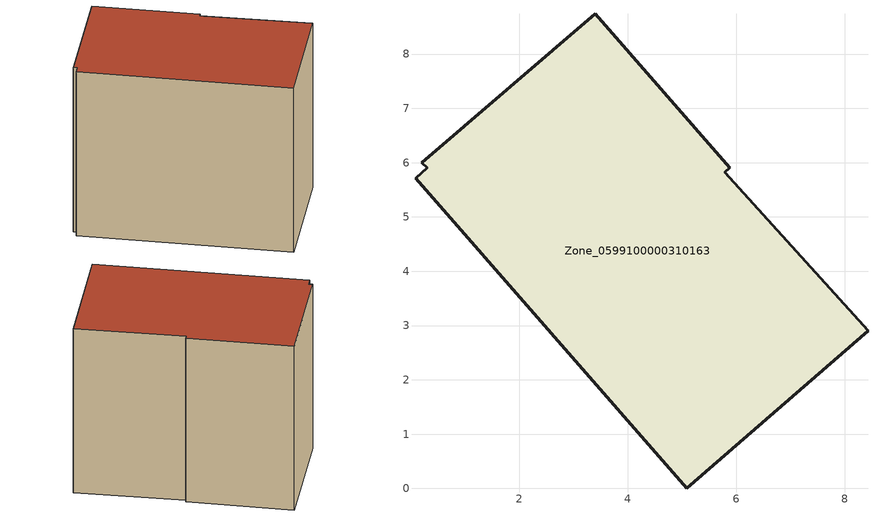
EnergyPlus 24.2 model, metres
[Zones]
Zone_0599100000310163
 floor ground (C_G): 0.3,5.91 0.21,5.99 3.4,8.75 5.88,5.91 5.78,5.82 8.42,2.91 5.09,0 0.09,5.71 z0
 wall outside (C_F): 5.78,5.82 5.88,5.91 3.4,8.75 0.21,5.99 0.3,5.91 0.09,5.71 5.09,0 8.42,2.91 5.78,5.82 z0:6.57
 roof outside (C_R): 0.3,5.91 0.09,5.71 5.09,0 8.42,2.91 5.78,5.82 5.88,5.91 3.4,8.75 0.21,5.99 z6.57
[BUILDING]
Pand.0599100000310163: North Axis=0; Terrain=City; Loads Convergence Tolerance Value=0.04; Temperature Convergence Tolerance Value=0.4; Solar Distribution=FullExterior; Maximum Number of Warmup Days=25; Minimum Number of Warmup Days=1
[Site:Location]
Rotterdam.The.Hague.AP_ZH_NLD Design_Conditions: Latitude=51.96; Longitude=4.45; Time Zone=1; Elevation=-4.5
[SITE:GROUNDTEMPERATURE:BUILDINGSURFACE]
18, 18, 18, 18, 18, 18, 18, 18, 18, 18, 18, 18
[MATERIAL] Thermal Absorptance=0.9; Solar Absorptance=0.7; Visible Absorptance=0.7
Name | Roughness | Thickness | Conductivity | Density | Specific Heat
G.TC.1946 | MediumSmooth | 0.15 | 1 | 540 | 1210
F.TC.1946 | Rough | 0.3 | 0.857143 | 1920 | 840
R.TC.1946 | MediumRough | 0.2 | 0.909091 | 1500 | 1000
[CONSTRUCTION]
C_G: G.TC.1946
C_F: F.TC.1946
C_R: R.TC.1946
[ZONE]
Zone_0599100000310163: Type=1; Multiplier=1; Ceiling Height=Autocalculate; Volume=Autocalculate; Floor Area=autocalculate; Part of Total Floor Area=Yes
[ZONEINFILTRATION:DESIGNFLOWRATE]
Infil_Zone_0599100000310163: Zone or ZoneList or Space or SpaceList=Zone_0599100000310163; Schedule=AlwaysOn; Design Flow Rate Calculation Method=Flow/Area; Flow Rate per Floor Area=0.003; Constant Term Coefficient=1; Temperature Term Coefficient=0; Velocity Term Coefficient=0; Velocity Squared Term Coefficient=0
[HVACTEMPLATE:ZONE:IDEALLOADSAIRSYSTEM]
Zone_0599100000310163: Maximum Heating Supply Air Temperature=50; Minimum Cooling Supply Air Temperature=13; Maximum Heating Supply Air Humidity Ratio=0.0156; Minimum Cooling Supply Air Humidity Ratio=0.0077; Heating Limit=NoLimit; Cooling Limit=NoLimit; Dehumidification Control Type=ConstantSensibleHeatRatio; Cooling Sensible Heat Ratio=0.7; Dehumidification Setpoint=60; Humidification Control Type=None; Humidification Setpoint=30; Outdoor Air Method=None; Outdoor Air Flow Rate per Person=0.00944; Outdoor Air Flow Rate per Zone Floor Area=0; Outdoor Air Flow Rate per Zone=0; Demand Controlled Ventilation Type=None; Outdoor Air Economizer Type=NoEconomizer; Heat Recovery Type=None; Sensible Heat Recovery Effectiveness=0.7; Latent Heat Recovery Effectiveness=0.65
[ZONECONTROL:THERMOSTAT]
ThermostatControl_Zone_0599100000310163: Zone or ZoneList=Zone_0599100000310163; Control Type Schedule=DualSetpointControlType; Control 1=Thermostat_Zone_0599100000310163; Temperature Difference Between Cutout And Setpoint=0
[THERMOSTATSETPOINT:DUALSETPOINT]
Thermostat_Zone_0599100000310163: Heating Setpoint Temperature Schedule=HeatingSetpoint_Zone_0599100000310163; Cooling Setpoint Temperature Schedule=CoolingSetpoint_Zone_0599100000310163
[SCHEDULE:COMPACT]
HeatingSetpoint_Zone_0599100000310163: Through: 12/31, For: AllDays, Until: 24:00, 21
CoolingSetpoint_Zone_0599100000310163: Through: 12/31, For: AllDays, Until: 24:00, 24
DualSetpointControlType: Through: 12/31, For: AllDays, Until: 24:00, 4
AlwaysOn: Through: 12/31, For: AllDays, Until: 24:00, 1
